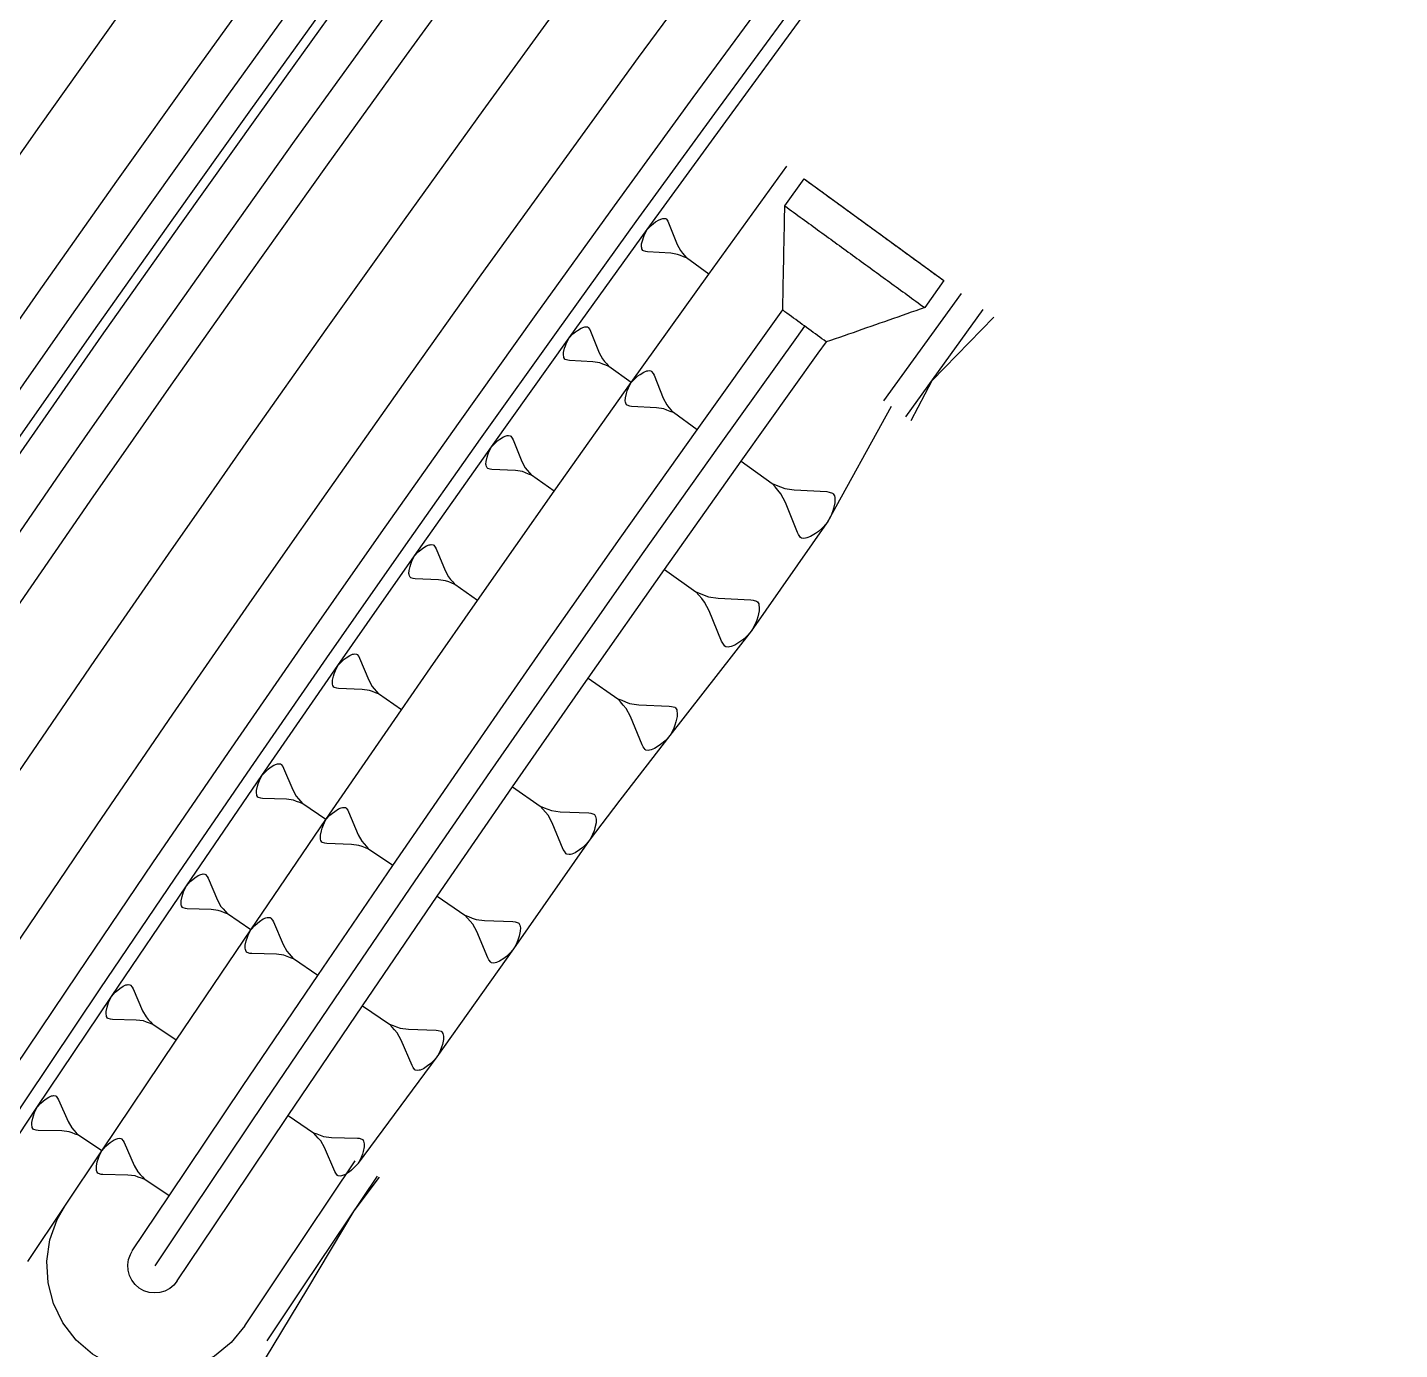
# Model space of a CAD drawing. Extents: x 386614 to 387594, y 803230 to 804419.
# Drawn here: x 387335.5 to 387386.3, y 804120 to 804169 of the extents above; entities that cross this region are included whole.
import ezdxf

# ---------------------------------------------------------------- set-up
doc = ezdxf.new("R2010")
doc.units = 0
doc.layers.get('0').update_dxf_attribs({"linetype": 'CONTINUOUS'})

msp = doc.modelspace()

# ---------------------------------------------------------------- linework, layer by layer
at = {"color": 7}
for p, q in [((387358.7271, 804161.7717), (387358.8593, 804161.8553)), ((387358.8593, 804161.8553), (387358.9575, 804161.8918)), ((387358.9575, 804161.8918), (387358.998, 804161.8983)), ((387358.998, 804161.8983), (387359.0386, 804161.9048)), ((387359.0386, 804161.9048), (387359.1026, 804161.8942)), ((387359.1026, 804161.8942), (387359.1262, 804161.8772)), ((387359.1262, 804161.8772), (387359.1797, 804161.8026)), ((387358.3225, 804161.3117), (387358.4182, 804161.4934)), ((387358.4182, 804161.4934), (387358.5609, 804161.6411)), ((387358.5609, 804161.6411), (387358.6525, 804161.7181)), ((387358.6525, 804161.7181), (387358.7271, 804161.7717)), ((387359.1797, 804161.8026), (387359.2097, 804161.745)), ((387359.2097, 804161.745), (387359.5254, 804160.9429)), ((387358.2082, 804160.8567), (387358.2123, 804160.9613)), ((387358.2147, 804160.8161), (387358.2082, 804160.8567)), ((387358.2123, 804160.9613), (387358.2504, 804161.113)), ((387358.2212, 804160.7756), (387358.2147, 804160.8161)), ((387358.2504, 804161.113), (387358.2779, 804161.2006)), ((387358.2779, 804161.2006), (387358.3225, 804161.3117)), ((387359.5254, 804160.9429), (387359.6455, 804160.7126)), ((387358.2513, 804160.718), (387358.2212, 804160.7756)), ((387358.2748, 804160.701), (387358.2513, 804160.718)), ((387358.3624, 804160.6734), (387358.2748, 804160.701)), ((387358.4265, 804160.6629), (387358.3624, 804160.6734)), ((387359.287, 804160.6136), (387358.4265, 804160.6629)), ((387359.5433, 804160.5715), (387359.287, 804160.6136)), ((387359.6544, 804160.5269), (387359.5433, 804160.5715)), ((387359.6455, 804160.7126), (387359.7226, 804160.621)), ((387359.7656, 804160.4823), (387359.6544, 804160.5269)), ((387359.7226, 804160.621), (387359.7996, 804160.5293)), ((387359.8767, 804160.4377), (387359.7656, 804160.4823)), ((387359.7996, 804160.5293), (387359.8767, 804160.4377)), ((387360.7, 804159.8417), (387359.8767, 804160.4377)), ((387367.9906, 804154.5646), (387370.8571, 804158.528)), ((387355.7611, 804157.7056), (387355.8358, 804157.7597)), ((387355.8358, 804157.7597), (387355.9682, 804157.8443)), ((387355.9682, 804157.8443), (387356.0667, 804157.8815)), ((387356.0667, 804157.8815), (387356.1074, 804157.8882)), ((387356.1074, 804157.8882), (387356.1481, 804157.895)), ((387356.1481, 804157.895), (387356.2125, 804157.8847)), ((387356.2125, 804157.8847), (387356.2363, 804157.8677)), ((387356.2363, 804157.8677), (387356.2904, 804157.793)), ((387356.2904, 804157.793), (387356.3209, 804157.7353)), ((387355.3872, 804157.1838), (387355.4315, 804157.2957)), ((387355.4315, 804157.2957), (387355.5267, 804157.4787)), ((387355.5267, 804157.4787), (387355.6694, 804157.6277)), ((387355.6694, 804157.6277), (387355.7611, 804157.7056)), ((387356.3209, 804157.7353), (387356.6419, 804156.9308)), ((387355.3188, 804156.8379), (387355.3224, 804156.943)), ((387355.3255, 804156.7972), (387355.3188, 804156.8379)), ((387355.3224, 804156.943), (387355.3599, 804157.0956)), ((387355.3323, 804156.7565), (387355.3255, 804156.7972)), ((387355.3627, 804156.6987), (387355.3323, 804156.7565)), ((387355.3599, 804157.0956), (387355.3872, 804157.1838)), ((387356.6419, 804156.9308), (387356.7636, 804156.7)), ((387355.3864, 804156.6818), (387355.3627, 804156.6987)), ((387355.4746, 804156.6545), (387355.3864, 804156.6818)), ((387355.539, 804156.6442), (387355.4746, 804156.6545)), ((387356.4039, 804156.5988), (387355.539, 804156.6442)), ((387356.6617, 804156.5577), (387356.4039, 804156.5988)), ((387356.7735, 804156.5134), (387356.6617, 804156.5577)), ((387356.7636, 804156.7), (387356.8415, 804156.6083)), ((387356.8854, 804156.4691), (387356.7735, 804156.5134)), ((387356.8415, 804156.6083), (387356.9194, 804156.5166)), ((387356.9973, 804156.4249), (387356.8854, 804156.4691)), ((387356.9194, 804156.5166), (387356.9973, 804156.4249)), ((387357.8274, 804155.83), (387356.9973, 804156.4249)), ((387358.2954, 804156.2176), (387358.3997, 804156.2569)), ((387358.3997, 804156.2569), (387358.4429, 804156.2641)), ((387358.4429, 804156.2641), (387358.486, 804156.2712)), ((387358.486, 804156.2712), (387358.5543, 804156.2603)), ((387358.5543, 804156.2603), (387358.5795, 804156.2423)), ((387358.5795, 804156.2423), (387358.6369, 804156.1631)), ((387357.7265, 804155.636), (387357.8274, 804155.83)), ((387357.8274, 804155.83), (387357.9787, 804155.9879)), ((387357.9787, 804155.9879), (387358.0759, 804156.0705)), ((387358.0759, 804156.0705), (387358.155, 804156.1279)), ((387358.155, 804156.1279), (387358.2954, 804156.2176)), ((387358.6369, 804156.1631), (387358.6691, 804156.1019)), ((387358.6691, 804156.1019), (387359.0094, 804155.2493)), ((387357.6071, 804155.1508), (387357.6108, 804155.2623)), ((387357.6108, 804155.2623), (387357.6506, 804155.424)), ((387357.6506, 804155.424), (387357.6795, 804155.5174)), ((387357.6795, 804155.5174), (387357.7265, 804155.636)), ((387359.0094, 804155.2493), (387359.1384, 804155.0047)), ((387357.6142, 804155.1077), (387357.6071, 804155.1508)), ((387357.6213, 804155.0645), (387357.6142, 804155.1077)), ((387357.6536, 804155.0033), (387357.6213, 804155.0645)), ((387357.6787, 804154.9853), (387357.6536, 804155.0033)), ((387357.7721, 804154.9564), (387357.6787, 804154.9853)), ((387357.8404, 804154.9455), (387357.7721, 804154.9564)), ((387358.7572, 804154.8974), (387357.8404, 804154.9455)), ((387359.0303, 804154.8538), (387358.7572, 804154.8974)), ((387359.1489, 804154.8069), (387359.0303, 804154.8538)), ((387359.1384, 804155.0047), (387359.221, 804154.9075)), ((387359.2675, 804154.76), (387359.1489, 804154.8069)), ((387359.221, 804154.9075), (387359.3035, 804154.8103)), ((387359.3861, 804154.7131), (387359.2675, 804154.76)), ((387359.3035, 804154.8103), (387359.3861, 804154.7131)), ((387360.2659, 804154.0825), (387359.3861, 804154.7131)), ((387352.8888, 804153.6793), (387352.9636, 804153.7341)), ((387352.9636, 804153.7341), (387353.0963, 804153.8197)), ((387353.0963, 804153.8197), (387353.195, 804153.8575)), ((387353.195, 804153.8575), (387353.2359, 804153.8645)), ((387353.2359, 804153.8645), (387353.2767, 804153.8714)), ((387353.2767, 804153.8714), (387353.3415, 804153.8614)), ((387353.3415, 804153.8614), (387353.3655, 804153.8445)), ((387353.3655, 804153.8445), (387353.4202, 804153.7696)), ((387353.4202, 804153.7696), (387353.4511, 804153.7118)), ((387353.4511, 804153.7118), (387353.7775, 804152.9051)), ((387352.5156, 804153.1532), (387352.5595, 804153.2658)), ((387352.5595, 804153.2658), (387352.6544, 804153.4502)), ((387352.6544, 804153.4502), (387352.797, 804153.6006)), ((387352.797, 804153.6006), (387352.8888, 804153.6793)), ((387352.4486, 804152.8054), (387352.4516, 804152.911)), ((387352.4555, 804152.7645), (387352.4486, 804152.8054)), ((387352.4516, 804152.911), (387352.4886, 804153.0645)), ((387352.4625, 804152.7236), (387352.4555, 804152.7645)), ((387352.4933, 804152.6658), (387352.4625, 804152.7236)), ((387352.4886, 804153.0645), (387352.5156, 804153.1532)), ((387353.7775, 804152.9051), (387353.9009, 804152.6737)), ((387361.8916, 804152.9176), (387363.0416, 804152.0935)), ((387352.5172, 804152.6488), (387352.4933, 804152.6658)), ((387352.6059, 804152.6218), (387352.5172, 804152.6488)), ((387352.6707, 804152.6118), (387352.6059, 804152.6218)), ((387353.54, 804152.5703), (387352.6707, 804152.6118)), ((387353.7991, 804152.5302), (387353.54, 804152.5703)), ((387353.9118, 804152.4863), (387353.7991, 804152.5302)), ((387353.9009, 804152.6737), (387353.9796, 804152.5819)), ((387354.0244, 804152.4423), (387353.9118, 804152.4863)), ((387353.9796, 804152.5819), (387354.0583, 804152.4902)), ((387354.137, 804152.3984), (387354.0244, 804152.4423)), ((387354.0583, 804152.4902), (387354.137, 804152.3984)), ((387354.974, 804151.8046), (387354.137, 804152.3984)), ((387363.0416, 804152.0935), (387363.1966, 804152.0322)), ((387363.1495, 804151.9664), (387363.0416, 804152.0935)), ((387363.2574, 804151.8394), (387363.1495, 804151.9664)), ((387363.1966, 804152.0322), (387363.3516, 804151.9708)), ((387363.3653, 804151.7124), (387363.2574, 804151.8394)), ((387363.3516, 804151.9708), (387363.5065, 804151.9095)), ((387363.5339, 804151.3926), (387363.3653, 804151.7124)), ((387363.5065, 804151.9095), (387363.8636, 804151.8526)), ((387363.8636, 804151.8526), (387365.0617, 804151.7896)), ((387365.0617, 804151.7896), (387365.151, 804151.7754)), ((387365.151, 804151.7754), (387365.2731, 804151.7376)), ((387365.2731, 804151.7376), (387365.3059, 804151.7141)), ((387365.3059, 804151.7141), (387365.3481, 804151.6341)), ((387363.9786, 804150.2782), (387363.5339, 804151.3926)), ((387365.3098, 804151.1643), (387365.272, 804151.0422)), ((387365.3618, 804151.3757), (387365.3098, 804151.1643)), ((387365.3481, 804151.6341), (387365.3574, 804151.5777)), ((387365.3574, 804151.5777), (387365.3667, 804151.5213)), ((387365.3667, 804151.5213), (387365.3618, 804151.3757)), ((387365.2107, 804150.8872), (387365.0787, 804150.6337)), ((387365.272, 804151.0422), (387365.2107, 804150.8872)), ((387364.0208, 804150.1983), (387363.9786, 804150.2782)), ((387364.0958, 804150.0948), (387364.0208, 804150.1983)), ((387364.6505, 804150.2443), (387364.4671, 804150.1271)), ((387364.754, 804150.3193), (387364.6505, 804150.2443)), ((387364.8811, 804150.4272), (387364.754, 804150.3193)), ((387365.0787, 804150.6337), (387364.8811, 804150.4272)), ((387349.9439, 804149.5599), (387350.0357, 804149.6394)), ((387350.0357, 804149.6394), (387350.1106, 804149.6948)), ((387350.1106, 804149.6948), (387350.2435, 804149.7815)), ((387350.2435, 804149.7815), (387350.3425, 804149.82)), ((387350.3425, 804149.82), (387350.3835, 804149.8271)), ((387350.3835, 804149.8271), (387350.4246, 804149.8343)), ((387350.4246, 804149.8343), (387350.4897, 804149.8246)), ((387350.4897, 804149.8246), (387350.5138, 804149.8076)), ((387350.5138, 804149.8076), (387350.5692, 804149.7327)), ((387350.5692, 804149.7327), (387350.6005, 804149.6748)), ((387350.6005, 804149.6748), (387350.9323, 804148.8658)), ((387364.1287, 804150.0713), (387364.0958, 804150.0948)), ((387364.2179, 804150.057), (387364.1287, 804150.0713)), ((387364.2743, 804150.0663), (387364.2179, 804150.057)), ((387364.3307, 804150.0756), (387364.2743, 804150.0663)), ((387364.4671, 804150.1271), (387364.3307, 804150.0756)), ((387349.6633, 804149.109), (387349.7069, 804149.2224)), ((387349.7069, 804149.2224), (387349.8013, 804149.4081)), ((387349.8013, 804149.4081), (387349.9439, 804149.5599)), ((387349.5976, 804148.7592), (387349.6001, 804148.8654)), ((387349.6047, 804148.7182), (387349.5976, 804148.7592)), ((387349.6001, 804148.8654), (387349.6366, 804149.0198)), ((387349.6119, 804148.6771), (387349.6047, 804148.7182)), ((387349.6432, 804148.6192), (387349.6119, 804148.6771)), ((387349.6366, 804149.0198), (387349.6633, 804149.109)), ((387349.6673, 804148.6022), (387349.6432, 804148.6192)), ((387350.9323, 804148.8658), (387351.0575, 804148.6339)), ((387351.0575, 804148.6339), (387351.137, 804148.5421)), ((387359.052, 804148.9116), (387360.2162, 804148.0857)), ((387349.7566, 804148.5755), (387349.6673, 804148.6022)), ((387349.8217, 804148.5658), (387349.7566, 804148.5755)), ((387350.6953, 804148.5282), (387349.8217, 804148.5658)), ((387350.9559, 804148.4892), (387350.6953, 804148.5282)), ((387351.0692, 804148.4456), (387350.9559, 804148.4892)), ((387351.1826, 804148.402), (387351.0692, 804148.4456)), ((387351.137, 804148.5421), (387351.2165, 804148.4502)), ((387351.296, 804148.3584), (387351.1826, 804148.402)), ((387351.2165, 804148.4502), (387351.296, 804148.3584)), ((387352.1397, 804147.7658), (387351.296, 804148.3584)), ((387360.2162, 804148.0857), (387360.3728, 804148.0246)), ((387360.3256, 804147.9581), (387360.2162, 804148.0857)), ((387360.4351, 804147.8304), (387360.3256, 804147.9581)), ((387360.3728, 804148.0246), (387360.5295, 804147.9634)), ((387360.5445, 804147.7027), (387360.4351, 804147.8304)), ((387360.5295, 804147.9634), (387360.6861, 804147.9023)), ((387360.7163, 804147.3809), (387360.5445, 804147.7027)), ((387360.6861, 804147.9023), (387361.0466, 804147.8466)), ((387361.0466, 804147.8466), (387362.2557, 804147.7889)), ((387362.2557, 804147.7889), (387362.3459, 804147.7749)), ((387362.3459, 804147.7749), (387362.4693, 804147.7374)), ((387362.4693, 804147.7374), (387362.5025, 804147.7138)), ((387362.5025, 804147.7138), (387362.5454, 804147.6334)), ((387362.5454, 804147.6334), (387362.5551, 804147.5765)), ((387361.1703, 804146.2588), (387360.7163, 804147.3809)), ((387362.5091, 804147.1591), (387362.4715, 804147.0358)), ((387362.5605, 804147.3726), (387362.5091, 804147.1591)), ((387362.5551, 804147.5765), (387362.5648, 804147.5196)), ((387362.5648, 804147.5196), (387362.5605, 804147.3726)), ((387362.2785, 804146.6227), (387362.08, 804146.4134)), ((387362.4104, 804146.8791), (387362.2785, 804146.6227)), ((387362.4715, 804147.0358), (387362.4104, 804146.8791)), ((387361.2132, 804146.1783), (387361.1703, 804146.2588)), ((387361.2894, 804146.0743), (387361.2132, 804146.1783)), ((387361.6638, 804146.1087), (387361.5265, 804146.0561)), ((387361.8483, 804146.2278), (387361.6638, 804146.1087)), ((387361.9524, 804146.304), (387361.8483, 804146.2278)), ((387362.08, 804146.4134), (387361.9524, 804146.304)), ((387347.11, 804145.5057), (387347.2019, 804145.586)), ((387347.2019, 804145.586), (387347.2768, 804145.642)), ((387347.2768, 804145.642), (387347.4099, 804145.7297)), ((387347.4099, 804145.7297), (387347.5092, 804145.7688)), ((387347.5092, 804145.7688), (387347.5504, 804145.7762)), ((387347.5504, 804145.7762), (387347.5916, 804145.7836)), ((387347.5916, 804145.7836), (387347.6571, 804145.7741)), ((387347.6571, 804145.7741), (387347.6814, 804145.7572)), ((387347.6814, 804145.7572), (387347.7374, 804145.6822)), ((387347.7374, 804145.6822), (387347.7691, 804145.6242)), ((387347.7691, 804145.6242), (387348.1063, 804144.813)), ((387361.3227, 804146.0507), (387361.2894, 804146.0743)), ((387361.4128, 804146.0367), (387361.3227, 804146.0507)), ((387361.4696, 804146.0464), (387361.4128, 804146.0367)), ((387361.5265, 804146.0561), (387361.4696, 804146.0464)), ((387346.8302, 804145.0514), (387346.8735, 804145.1654)), ((387346.8735, 804145.1654), (387346.9674, 804145.3524)), ((387346.9674, 804145.3524), (387347.11, 804145.5057)), ((387346.7659, 804144.6996), (387346.768, 804144.8063)), ((387346.7733, 804144.6584), (387346.7659, 804144.6996)), ((387346.768, 804144.8063), (387346.8038, 804144.9616)), ((387346.7807, 804144.6172), (387346.7733, 804144.6584)), ((387346.8124, 804144.5591), (387346.7807, 804144.6172)), ((387346.8038, 804144.9616), (387346.8302, 804145.0514)), ((387346.8367, 804144.5422), (387346.8124, 804144.5591)), ((387348.1063, 804144.813), (387348.2331, 804144.5807)), ((387348.2331, 804144.5807), (387348.3134, 804144.4888)), ((387356.2315, 804144.8922), (387357.3253, 804144.124)), ((387346.9265, 804144.5158), (387346.8367, 804144.5422)), ((387346.992, 804144.5064), (387346.9265, 804144.5158)), ((387347.8698, 804144.4728), (387346.992, 804144.5064)), ((387348.1318, 804144.4349), (387347.8698, 804144.4728)), ((387348.2459, 804144.3916), (387348.1318, 804144.4349)), ((387348.36, 804144.3483), (387348.2459, 804144.3916)), ((387348.3134, 804144.4888), (387348.3937, 804144.3969)), ((387348.4741, 804144.305), (387348.36, 804144.3483)), ((387348.3937, 804144.3969), (387348.4741, 804144.305)), ((387349.3246, 804143.7138), (387348.4741, 804144.305)), ((387357.3253, 804144.124), (387357.4723, 804144.0675)), ((387357.4284, 804144.005), (387357.3253, 804144.124)), ((387357.4723, 804144.0675), (387357.6193, 804144.011)), ((387357.5315, 804143.886), (387357.4284, 804144.005)), ((387357.6345, 804143.7669), (387357.5315, 804143.886)), ((387357.6193, 804144.011), (387357.7662, 804143.9544)), ((387357.7968, 804143.4663), (387357.6345, 804143.7669)), ((387357.7662, 804143.9544), (387358.104, 804143.9038)), ((387358.104, 804143.9038), (387359.2365, 804143.8552)), ((387359.2365, 804143.8552), (387359.321, 804143.8425)), ((387359.321, 804143.8425), (387359.4367, 804143.8079)), ((387359.4367, 804143.8079), (387359.4679, 804143.786)), ((387359.4679, 804143.786), (387359.5085, 804143.7108)), ((387359.5085, 804143.7108), (387359.5178, 804143.6576)), ((387359.5178, 804143.6576), (387359.5271, 804143.6044)), ((387359.5271, 804143.6044), (387359.5238, 804143.4668)), ((387358.2269, 804142.4176), (387357.7968, 804143.4663)), ((387359.4419, 804143.1509), (387359.3854, 804143.004)), ((387359.4765, 804143.2666), (387359.4419, 804143.1509)), ((387359.5238, 804143.4668), (387359.4765, 804143.2666)), ((387359.0781, 804142.5664), (387358.9591, 804142.4634)), ((387359.263, 804142.7632), (387359.0781, 804142.5664)), ((387359.3854, 804143.004), (387359.263, 804142.7632)), ((387358.2675, 804142.3424), (387358.2269, 804142.4176)), ((387358.3393, 804142.2453), (387358.2675, 804142.3424)), ((387358.3705, 804142.2234), (387358.3393, 804142.2453)), ((387358.455, 804142.2107), (387358.3705, 804142.2234)), ((387358.5082, 804142.22), (387358.455, 804142.2107)), ((387358.5614, 804142.2293), (387358.5082, 804142.22)), ((387358.6897, 804142.2792), (387358.5614, 804142.2293)), ((387358.862, 804142.3916), (387358.6897, 804142.2792)), ((387358.9591, 804142.4634), (387358.862, 804142.3916)), ((387344.2953, 804141.4377), (387344.3871, 804141.5188)), ((387344.3871, 804141.5188), (387344.462, 804141.5753)), ((387344.462, 804141.5753), (387344.5951, 804141.664)), ((387344.5951, 804141.664), (387344.6945, 804141.7037)), ((387344.6945, 804141.7037), (387344.7358, 804141.7113)), ((387344.7358, 804141.7113), (387344.7771, 804141.7189)), ((387344.7771, 804141.7189), (387344.8429, 804141.7097)), ((387344.8429, 804141.7097), (387344.8673, 804141.6929)), ((387344.8673, 804141.6929), (387344.9239, 804141.6179)), ((387344.9239, 804141.6179), (387344.956, 804141.5598)), ((387344.956, 804141.5598), (387345.2982, 804140.7476)), ((387344.0167, 804140.9806), (387344.0596, 804141.0953)), ((387344.0596, 804141.0953), (387344.153, 804141.2833)), ((387344.153, 804141.2833), (387344.2953, 804141.4377)), ((387343.9538, 804140.6273), (387343.9554, 804140.7344)), ((387343.9615, 804140.586), (387343.9538, 804140.6273)), ((387343.9554, 804140.7344), (387343.9907, 804140.8904)), ((387343.9691, 804140.5447), (387343.9615, 804140.586)), ((387344.0012, 804140.4866), (387343.9691, 804140.5447)), ((387343.9907, 804140.8904), (387344.0167, 804140.9806)), ((387345.2982, 804140.7476), (387345.4266, 804140.515)), ((387345.4266, 804140.515), (387345.5076, 804140.4232)), ((387353.43, 804140.8597), (387354.459, 804140.1443)), ((387344.0257, 804140.4698), (387344.0012, 804140.4866)), ((387344.1159, 804140.4437), (387344.0257, 804140.4698)), ((387344.1816, 804140.4345), (387344.1159, 804140.4437)), ((387345.0625, 804140.4051), (387344.1816, 804140.4345)), ((387345.3256, 804140.3683), (387345.0625, 804140.4051)), ((387345.4402, 804140.3254), (387345.3256, 804140.3683)), ((387345.5549, 804140.2825), (387345.4402, 804140.3254)), ((387345.5076, 804140.4232), (387345.5886, 804140.3314)), ((387345.6696, 804140.2396), (387345.5549, 804140.2825)), ((387345.5886, 804140.3314), (387345.6696, 804140.2396)), ((387346.5258, 804139.6505), (387345.6696, 804140.2396)), ((387346.8477, 804139.9545), (387346.9863, 804140.0469)), ((387346.9863, 804140.0469), (387347.0899, 804140.0882)), ((387347.0899, 804140.0882), (387347.1329, 804140.0962)), ((387347.1329, 804140.0962), (387347.1759, 804140.1041)), ((387347.1759, 804140.1041), (387347.2444, 804140.0945)), ((387347.2444, 804140.0945), (387347.2699, 804140.077)), ((387347.2699, 804140.077), (387347.3288, 804139.9989)), ((387347.3288, 804139.9989), (387347.3622, 804139.9384)), ((387354.459, 804140.1443), (387354.597, 804140.092)), ((387354.5561, 804140.0332), (387354.459, 804140.1443)), ((387354.6533, 804139.922), (387354.5561, 804140.0332)), ((387354.597, 804140.092), (387354.735, 804140.0396)), ((387354.735, 804140.0396), (387354.8731, 804139.9873)), ((387354.8731, 804139.9873), (387355.1901, 804139.9414)), ((387346.4285, 804139.4546), (387346.5258, 804139.6505)), ((387346.5258, 804139.6505), (387346.674, 804139.8113)), ((387346.674, 804139.8113), (387346.7696, 804139.8956)), ((387346.7696, 804139.8956), (387346.8477, 804139.9545)), ((387347.3622, 804139.9384), (387347.7186, 804139.0924)), ((387354.7505, 804139.8109), (387354.6533, 804139.922)), ((387354.9039, 804139.5298), (387354.7505, 804139.8109)), ((387355.3119, 804138.5484), (387354.9039, 804139.5298)), ((387355.1901, 804139.9414), (387356.2521, 804139.9008)), ((387356.2521, 804139.9008), (387356.3313, 804139.8893)), ((387356.3313, 804139.8893), (387356.44, 804139.8574)), ((387356.44, 804139.8574), (387356.4694, 804139.837)), ((387356.4694, 804139.837), (387356.5077, 804139.7667)), ((387356.5231, 804139.5379), (387356.4797, 804139.35)), ((387356.5077, 804139.7667), (387356.5167, 804139.7168)), ((387356.5167, 804139.7168), (387356.5257, 804139.667)), ((387356.5257, 804139.667), (387356.5231, 804139.5379)), ((387346.3184, 804138.9672), (387346.3201, 804139.0787)), ((387346.3264, 804138.9242), (387346.3184, 804138.9672)), ((387346.3201, 804139.0787), (387346.3568, 804139.2412)), ((387346.3568, 804139.2412), (387346.3839, 804139.3351)), ((387346.3839, 804139.3351), (387346.4285, 804139.4546)), ((387347.7186, 804139.0924), (387347.8523, 804138.8502)), ((387356.3955, 804139.1034), (387356.2818, 804138.8771)), ((387356.4478, 804139.2414), (387356.3955, 804139.1034)), ((387356.4797, 804139.35), (387356.4478, 804139.2414)), ((387346.3343, 804138.8812), (387346.3264, 804138.9242)), ((387346.3677, 804138.8206), (387346.3343, 804138.8812)), ((387346.3932, 804138.8031), (387346.3677, 804138.8206)), ((387346.4872, 804138.776), (387346.3932, 804138.8031)), ((387346.5557, 804138.7664), (387346.4872, 804138.776)), ((387347.4731, 804138.7357), (387346.5557, 804138.7664)), ((387347.7471, 804138.6974), (387347.4731, 804138.7357)), ((387347.8665, 804138.6527), (387347.7471, 804138.6974)), ((387347.8523, 804138.8502), (387347.9367, 804138.7546)), ((387347.986, 804138.6081), (387347.8665, 804138.6527)), ((387347.9367, 804138.7546), (387348.021, 804138.659)), ((387348.1054, 804138.5634), (387347.986, 804138.6081)), ((387348.021, 804138.659), (387348.1054, 804138.5634)), ((387348.9972, 804137.9498), (387348.1054, 804138.5634)), ((387355.3502, 804138.4781), (387355.3119, 804138.5484)), ((387355.418, 804138.3874), (387355.3502, 804138.4781)), ((387355.9074, 804138.5268), (387355.7464, 804138.4207)), ((387355.9982, 804138.5946), (387355.9074, 804138.5268)), ((387356.1093, 804138.6917), (387355.9982, 804138.5946)), ((387356.2818, 804138.8771), (387356.1093, 804138.6917)), ((387355.4474, 804138.3669), (387355.418, 804138.3874)), ((387355.5267, 804138.3555), (387355.4474, 804138.3669)), ((387355.5765, 804138.3644), (387355.5267, 804138.3555)), ((387355.6263, 804138.3734), (387355.5765, 804138.3644)), ((387355.7464, 804138.4207), (387355.6263, 804138.3734)), ((387341.5913, 804137.4379), (387341.6661, 804137.4949)), ((387341.6661, 804137.4949), (387341.799, 804137.5843)), ((387341.799, 804137.5843), (387341.8984, 804137.6246)), ((387341.8984, 804137.6246), (387341.9398, 804137.6324)), ((387341.9398, 804137.6324), (387341.9811, 804137.6402)), ((387341.9811, 804137.6402), (387342.047, 804137.6313)), ((387342.047, 804137.6313), (387342.0716, 804137.6146)), ((387342.0716, 804137.6146), (387342.1286, 804137.5398)), ((387342.1286, 804137.5398), (387342.161, 804137.4817)), ((387342.161, 804137.4817), (387342.5078, 804136.6696)), ((387341.2228, 804136.8969), (387341.2652, 804137.012)), ((387341.2652, 804137.012), (387341.3579, 804137.2009)), ((387341.3579, 804137.2009), (387341.4997, 804137.3563)), ((387341.4997, 804137.3563), (387341.5913, 804137.4379)), ((387341.1615, 804136.5428), (387341.1626, 804136.65)), ((387341.1694, 804136.5014), (387341.1615, 804136.5428)), ((387341.1626, 804136.65), (387341.1972, 804136.8064)), ((387341.1772, 804136.4601), (387341.1694, 804136.5014)), ((387341.2096, 804136.402), (387341.1772, 804136.4601)), ((387341.1972, 804136.8064), (387341.2228, 804136.8969)), ((387342.5078, 804136.6696), (387342.6375, 804136.4373)), ((387342.6375, 804136.4373), (387342.7191, 804136.3457)), ((387350.6447, 804136.816), (387351.6688, 804136.1113)), ((387341.2342, 804136.3853), (387341.2096, 804136.402)), ((387341.3247, 804136.3596), (387341.2342, 804136.3853)), ((387341.3907, 804136.3507), (387341.3247, 804136.3596)), ((387342.2733, 804136.3254), (387341.3907, 804136.3507)), ((387342.537, 804136.2898), (387342.2733, 804136.3254)), ((387342.6521, 804136.2473), (387342.537, 804136.2898)), ((387342.7672, 804136.2049), (387342.6521, 804136.2473)), ((387342.7191, 804136.3457), (387342.8007, 804136.2541)), ((387342.8823, 804136.1625), (387342.7672, 804136.2049)), ((387342.8007, 804136.2541), (387342.8823, 804136.1625)), ((387343.7428, 804135.5764), (387342.8823, 804136.1625)), ((387344.0632, 804135.882), (387344.2014, 804135.975)), ((387344.2014, 804135.975), (387344.3048, 804136.0168)), ((387344.3048, 804136.0168), (387344.3477, 804136.025)), ((387344.3477, 804136.025), (387344.3907, 804136.0331)), ((387344.3907, 804136.0331), (387344.4592, 804136.0239)), ((387344.4592, 804136.0239), (387344.4848, 804136.0065)), ((387344.4848, 804136.0065), (387344.5441, 804135.9287)), ((387344.5441, 804135.9287), (387344.5778, 804135.8683)), ((387351.6688, 804136.1113), (387351.8059, 804136.06)), ((387351.7657, 804136.0015), (387351.6688, 804136.1113)), ((387351.8626, 804135.8917), (387351.7657, 804136.0015)), ((387351.8059, 804136.06), (387351.9431, 804136.0087)), ((387351.9431, 804136.0087), (387352.0803, 804135.9574)), ((387352.0803, 804135.9574), (387352.3949, 804135.9134)), ((387343.6465, 804135.38), (387343.7428, 804135.5764)), ((387343.7428, 804135.5764), (387343.8902, 804135.7379)), ((387343.8902, 804135.7379), (387343.9854, 804135.8227)), ((387343.9854, 804135.8227), (387344.0632, 804135.882)), ((387344.5778, 804135.8683), (387344.9382, 804135.024)), ((387351.9595, 804135.7819), (387351.8626, 804135.8917)), ((387352.113, 804135.5038), (387351.9595, 804135.7819)), ((387352.5223, 804134.5323), (387352.113, 804135.5038)), ((387352.3949, 804135.9134), (387353.4485, 804135.8782)), ((387353.4485, 804135.8782), (387353.5271, 804135.8672)), ((387353.5271, 804135.8672), (387353.635, 804135.836)), ((387353.635, 804135.836), (387353.6643, 804135.8159)), ((387353.6643, 804135.8159), (387353.7026, 804135.7464)), ((387353.719, 804135.5195), (387353.6769, 804135.333)), ((387353.7026, 804135.7464), (387353.7118, 804135.697)), ((387353.7118, 804135.697), (387353.7209, 804135.6476)), ((387353.7209, 804135.6476), (387353.719, 804135.5195)), ((387343.5387, 804134.8921), (387343.5398, 804135.0037)), ((387343.5398, 804135.0037), (387343.5757, 804135.1663)), ((387343.5757, 804135.1663), (387343.6024, 804135.2604)), ((387343.6024, 804135.2604), (387343.6465, 804135.38)), ((387344.9382, 804135.024), (387345.0731, 804134.7825)), ((387353.5944, 804135.0879), (387353.4828, 804134.863)), ((387353.6457, 804135.2251), (387353.5944, 804135.0879)), ((387353.6769, 804135.333), (387353.6457, 804135.2251)), ((387343.5468, 804134.8492), (387343.5387, 804134.8921)), ((387343.555, 804134.8062), (387343.5468, 804134.8492)), ((387343.5887, 804134.7458), (387343.555, 804134.8062)), ((387343.6142, 804134.7284), (387343.5887, 804134.7458)), ((387343.7083, 804134.7017), (387343.6142, 804134.7284)), ((387343.7769, 804134.6925), (387343.7083, 804134.7017)), ((387344.6945, 804134.6662), (387343.7769, 804134.6925)), ((387344.9686, 804134.6291), (387344.6945, 804134.6662)), ((387345.0883, 804134.585), (387344.9686, 804134.6291)), ((387345.0731, 804134.7825), (387345.1579, 804134.6873)), ((387345.2079, 804134.5409), (387345.0883, 804134.585)), ((387345.1579, 804134.6873), (387345.2428, 804134.5921)), ((387345.3276, 804134.4969), (387345.2079, 804134.5409)), ((387345.2428, 804134.5921), (387345.3276, 804134.4969)), ((387346.2222, 804133.8875), (387345.3276, 804134.4969)), ((387352.5607, 804134.4628), (387352.5223, 804134.5323)), ((387352.6283, 804134.3731), (387352.5607, 804134.4628)), ((387352.9539, 804134.4077), (387352.835, 804134.3602)), ((387353.1131, 804134.5138), (387352.9539, 804134.4077)), ((387353.2028, 804134.5814), (387353.1131, 804134.5138)), ((387353.3126, 804134.6783), (387353.2028, 804134.5814)), ((387353.4828, 804134.863), (387353.3126, 804134.6783)), ((387352.6576, 804134.353), (387352.6283, 804134.3731)), ((387352.7362, 804134.342), (387352.6576, 804134.353)), ((387352.7856, 804134.3511), (387352.7362, 804134.342)), ((387352.835, 804134.3602), (387352.7856, 804134.3511)), ((387338.8146, 804133.3433), (387338.8892, 804133.4007)), ((387338.8892, 804133.4007), (387339.0217, 804133.4908)), ((387339.0217, 804133.4908), (387339.121, 804133.5315)), ((387339.121, 804133.5315), (387339.1623, 804133.5396)), ((387339.1623, 804133.5396), (387339.2036, 804133.5476)), ((387339.2036, 804133.5476), (387339.2696, 804133.539)), ((387339.2696, 804133.539), (387339.2942, 804133.5224)), ((387339.2942, 804133.5224), (387339.3516, 804133.4478)), ((387339.3516, 804133.4478), (387339.3843, 804133.3899)), ((387339.3843, 804133.3899), (387339.735, 804132.5792)), ((387338.4486, 804132.8005), (387338.4905, 804132.9158)), ((387338.4905, 804132.9158), (387338.5823, 804133.1052)), ((387338.5823, 804133.1052), (387338.7234, 804133.2613)), ((387338.7234, 804133.2613), (387338.8146, 804133.3433)), ((387338.389, 804132.4459), (387338.3896, 804132.5532)), ((387338.397, 804132.4046), (387338.389, 804132.4459)), ((387338.3896, 804132.5532), (387338.4234, 804132.7098)), ((387338.4051, 804132.3633), (387338.397, 804132.4046)), ((387338.4378, 804132.3054), (387338.4051, 804132.3633)), ((387338.4234, 804132.7098), (387338.4486, 804132.8005)), ((387339.735, 804132.5792), (387339.8658, 804132.3474)), ((387347.8752, 804132.7615), (387348.8751, 804132.0804)), ((387338.4625, 804132.2887), (387338.4378, 804132.3054)), ((387338.5531, 804132.2635), (387338.4625, 804132.2887)), ((387338.6191, 804132.2549), (387338.5531, 804132.2635)), ((387339.5021, 804132.2338), (387338.6191, 804132.2549)), ((387339.766, 804132.1994), (387339.5021, 804132.2338)), ((387339.8814, 804132.1575), (387339.766, 804132.1994)), ((387339.8658, 804132.3474), (387339.9479, 804132.2562)), ((387339.9967, 804132.1157), (387339.8814, 804132.1575)), ((387339.9479, 804132.2562), (387340.03, 804132.165)), ((387340.112, 804132.0738), (387339.9967, 804132.1157)), ((387340.03, 804132.165), (387340.112, 804132.0738)), ((387340.9756, 804131.4916), (387340.112, 804132.0738)), ((387348.8751, 804132.0804), (387349.0089, 804132.0311)), ((387348.9699, 804131.974), (387348.8751, 804132.0804)), ((387349.0648, 804131.8676), (387348.9699, 804131.974)), ((387349.0089, 804132.0311), (387349.1426, 804131.9819)), ((387349.1596, 804131.7612), (387349.0648, 804131.8676)), ((387349.1426, 804131.9819), (387349.2763, 804131.9326)), ((387349.2763, 804131.9326), (387349.5827, 804131.8912)), ((387349.5827, 804131.8912), (387350.6084, 804131.8618)), ((387350.6084, 804131.8618), (387350.685, 804131.8514)), ((387349.3103, 804131.4912), (387349.1596, 804131.7612)), ((387349.7132, 804130.5476), (387349.3103, 804131.4912)), ((387350.685, 804131.8514), (387350.7901, 804131.8216)), ((387350.7901, 804131.8216), (387350.8187, 804131.8022)), ((387350.8187, 804131.8022), (387350.8564, 804131.7347)), ((387350.8734, 804131.514), (387350.8332, 804131.3322)), ((387350.8564, 804131.7347), (387350.8655, 804131.6866)), ((387350.8655, 804131.6866), (387350.8746, 804131.6386)), ((387350.8746, 804131.6386), (387350.8734, 804131.514)), ((387350.6464, 804130.8738), (387350.4817, 804130.6933)), ((387350.7541, 804131.0933), (387350.6464, 804130.8738)), ((387350.8034, 804131.227), (387350.7541, 804131.0933)), ((387350.8332, 804131.3322), (387350.8034, 804131.227)), ((387349.7508, 804130.4801), (387349.7132, 804130.5476)), ((387349.8171, 804130.3931), (387349.7508, 804130.4801)), ((387349.8457, 804130.3737), (387349.8171, 804130.3931)), ((387349.9223, 804130.3633), (387349.8457, 804130.3737)), ((387349.9703, 804130.3724), (387349.9223, 804130.3633)), ((387350.0183, 804130.3815), (387349.9703, 804130.3724)), ((387350.1338, 804130.4283), (387350.0183, 804130.3815)), ((387350.2883, 804130.5322), (387350.1338, 804130.4283)), ((387350.3752, 804130.5985), (387350.2883, 804130.5322)), ((387350.4817, 804130.6933), (387350.3752, 804130.5985)), ((387336.1313, 804129.2929), (387336.2632, 804129.3835)), ((387336.2632, 804129.3835), (387336.3622, 804129.4247)), ((387336.3622, 804129.4247), (387336.4034, 804129.4329)), ((387336.4034, 804129.4329), (387336.4446, 804129.4411)), ((387336.4446, 804129.4411), (387336.5106, 804129.4329)), ((387336.5106, 804129.4329), (387336.5353, 804129.4164)), ((387336.5353, 804129.4164), (387336.5929, 804129.3421)), ((387336.5929, 804129.3421), (387336.6259, 804129.2844)), ((387335.6942, 804128.6914), (387335.7354, 804128.8067)), ((387335.7354, 804128.8067), (387335.8262, 804128.9963)), ((387335.8262, 804128.9963), (387335.9664, 804129.1528)), ((387335.9664, 804129.1528), (387336.0571, 804129.2352)), ((387336.0571, 804129.2352), (387336.1313, 804129.2929)), ((387336.6259, 804129.2844), (387336.98, 804128.4765)), ((387335.6363, 804128.3369), (387335.6364, 804128.4441)), ((387335.6445, 804128.2957), (387335.6363, 804128.3369)), ((387335.6364, 804128.4441), (387335.6694, 804128.6007)), ((387335.6694, 804128.6007), (387335.6942, 804128.6914)), ((387336.98, 804128.4765), (387337.1118, 804128.2456)), ((387345.1213, 804128.6964), (387346.0618, 804128.0624)), ((387335.6528, 804128.2545), (387335.6445, 804128.2957)), ((387335.6857, 804128.1968), (387335.6528, 804128.2545)), ((387335.7104, 804128.1803), (387335.6857, 804128.1968)), ((387335.8011, 804128.1555), (387335.7104, 804128.1803)), ((387335.867, 804128.1472), (387335.8011, 804128.1555)), ((387336.749, 804128.1304), (387335.867, 804128.1472)), ((387337.0128, 804128.0973), (387336.749, 804128.1304)), ((387337.1282, 804128.056), (387337.0128, 804128.0973)), ((387337.1118, 804128.2456), (387337.1942, 804128.1549)), ((387337.2435, 804128.0147), (387337.1282, 804128.056)), ((387337.1942, 804128.1549), (387337.2765, 804128.0642)), ((387337.3589, 804127.9735), (387337.2435, 804128.0147)), ((387337.2765, 804128.0642), (387337.3589, 804127.9735)), ((387338.2242, 804127.3961), (387337.3589, 804127.9735)), ((387338.5417, 804127.7047), (387338.679, 804127.799)), ((387338.679, 804127.799), (387338.7819, 804127.8419)), ((387338.7819, 804127.8419), (387338.8248, 804127.8504)), ((387338.8248, 804127.8504), (387338.8677, 804127.859)), ((387338.8677, 804127.859), (387338.9363, 804127.8504)), ((387338.9363, 804127.8504), (387338.9621, 804127.8332)), ((387338.9621, 804127.8332), (387339.0221, 804127.756)), ((387346.0618, 804128.0624), (387346.1874, 804128.0168)), ((387346.1512, 804127.963), (387346.0618, 804128.0624)), ((387346.2405, 804127.8637), (387346.1512, 804127.963)), ((387346.1874, 804128.0168), (387346.313, 804127.9712)), ((387346.3299, 804127.7643), (387346.2405, 804127.8637)), ((387346.313, 804127.9712), (387346.4386, 804127.9256)), ((387346.4386, 804127.9256), (387346.726, 804127.8881)), ((387346.726, 804127.8881), (387347.6877, 804127.8651)), ((387347.6877, 804127.8651), (387347.7595, 804127.8558)), ((387347.7595, 804127.8558), (387347.8582, 804127.8283)), ((387347.8582, 804127.8283), (387347.8851, 804127.8102)), ((387347.8851, 804127.8102), (387347.9207, 804127.7471)), ((387338.1297, 804127.1988), (387338.2242, 804127.3961)), ((387338.2242, 804127.3961), (387338.3701, 804127.559)), ((387338.3701, 804127.559), (387338.4645, 804127.6447)), ((387338.4645, 804127.6447), (387338.5417, 804127.7047)), ((387339.0221, 804127.756), (387339.0564, 804127.6959)), ((387339.0564, 804127.6959), (387339.4248, 804126.8551)), ((387346.4724, 804127.5119), (387346.3299, 804127.7643)), ((387346.8543, 804126.6291), (387346.4724, 804127.5119)), ((387347.9008, 804127.3697), (387347.8733, 804127.2709)), ((387347.9376, 804127.5403), (387347.9008, 804127.3697)), ((387347.9207, 804127.7471), (387347.9295, 804127.7021)), ((387347.9295, 804127.7021), (387347.9382, 804127.6571)), ((387347.9382, 804127.6571), (387347.9376, 804127.5403)), ((387338.0266, 804126.8215), (387338.061, 804126.9844)), ((387338.0266, 804126.7099), (387338.0266, 804126.8215)), ((387338.061, 804126.9844), (387338.0868, 804127.0788)), ((387338.0868, 804127.0788), (387338.1297, 804127.1988)), ((387339.4248, 804126.8551), (387339.562, 804126.6149)), ((387347.7278, 804126.9391), (387347.5741, 804126.7692)), ((387347.8277, 804127.1453), (387347.7278, 804126.9391)), ((387347.8733, 804127.2709), (387347.8277, 804127.1453)), ((387338.0351, 804126.6671), (387338.0266, 804126.7099)), ((387338.0437, 804126.6242), (387338.0351, 804126.6671)), ((387338.078, 804126.5641), (387338.0437, 804126.6242)), ((387338.1037, 804126.5469), (387338.078, 804126.5641)), ((387338.1981, 804126.5212), (387338.1037, 804126.5469)), ((387338.2667, 804126.5126), (387338.1981, 804126.5212)), ((387339.1845, 804126.495), (387338.2667, 804126.5126)), ((387339.459, 804126.4606), (387339.1845, 804126.495)), ((387339.579, 804126.4176), (387339.459, 804126.4606)), ((387339.562, 804126.6149), (387339.6477, 804126.5205)), ((387339.6991, 804126.3747), (387339.579, 804126.4176)), ((387339.6477, 804126.5205), (387339.7334, 804126.4261)), ((387339.8192, 804126.3317), (387339.6991, 804126.3747)), ((387339.7334, 804126.4261), (387339.8192, 804126.3317)), ((387340.7196, 804125.7309), (387339.8192, 804126.3317)), ((387346.8899, 804126.566), (387346.8543, 804126.6291)), ((387346.9524, 804126.4848), (387346.8899, 804126.566)), ((387346.9793, 804126.4666), (387346.9524, 804126.4848)), ((387347.0511, 804126.4573), (387346.9793, 804126.4666)), ((387347.0961, 804126.466), (387347.0511, 804126.4573)), ((387347.1411, 804126.4748), (387347.0961, 804126.466)), ((387347.2492, 804126.5192), (387347.1411, 804126.4748)), ((387347.3935, 804126.6173), (387347.2492, 804126.5192)), ((387347.4748, 804126.6798), (387347.3935, 804126.6173)), ((387347.5741, 804126.7692), (387347.4748, 804126.6798))]:
    msp.add_line(p, q, dxfattribs=at)
at = {"color": 1}
msp.add_line((387367.1805, 804155.1509), (387370.0498, 804159.1182), dxfattribs=at)
at = {"color": 7, "linetype": 'CONTINUOUS'}
for points in [[(387300, 804111.2162), (387302.3334, 804114.9588), (387305.023, 804119.2273), (387307.7329, 804123.483), (387310.4631, 804127.7257), (387313.2134, 804131.9554), (387315.9838, 804136.172), (387318.7742, 804140.3753), (387321.5847, 804144.5652), (387324.4151, 804148.7417), (387327.2653, 804152.9047), (387330.1353, 804157.0541), (387331.2394, 804158.6392), (387333.0251, 804161.1898), (387335.9345, 804165.3117), (387338.8635, 804169.4196), (387341.812, 804173.5136), (387344.78, 804177.5935), (387347.7674, 804181.6592), (387350.7741, 804185.7106), (387353.8, 804189.7477), (387356.8452, 804193.7703), (387359.9095, 804197.7783), (387361.6248, 804200)], [(387307.9798, 804117.3545), (387310.6807, 804121.5961), (387313.4018, 804125.8248), (387316.143, 804130.0405), (387318.9043, 804134.2431), (387321.6856, 804138.4325), (387324.4867, 804142.6086), (387327.3077, 804146.7714), (387330.1486, 804150.9206), (387333.0091, 804155.0563), (387334.1095, 804156.6361), (387335.8893, 804159.1783), (387338.7891, 804163.2865), (387341.7084, 804167.3809), (387344.6472, 804171.4614), (387347.6054, 804175.5278), (387350.5829, 804179.58), (387353.5797, 804183.6181), (387356.5956, 804187.6418), (387359.6307, 804191.6511), (387362.6849, 804195.646), (387365.758, 804199.6262), (387366.0495, 804200)], [(387315.734, 804118.3613), (387318.4397, 804122.566), (387321.1653, 804126.7577), (387323.9109, 804130.9365), (387326.6764, 804135.1021), (387329.4616, 804139.2545), (387332.2666, 804143.3935), (387335.0913, 804147.5192), (387337.9356, 804151.6314), (387339.0298, 804153.2023), (387340.7994, 804155.73), (387343.6827, 804159.8149), (387346.5855, 804163.886), (387349.5075, 804167.9433), (387352.4489, 804171.9866), (387355.4095, 804176.0158), (387358.3893, 804180.0309), (387361.3881, 804184.0318), (387364.406, 804188.0183), (387367.4428, 804191.9904), (387370.4984, 804195.9481), (387373.5729, 804199.8911), (387373.6587, 804200)], [(387318.6818, 804116.4744), (387321.3785, 804120.665), (387324.095, 804124.8428), (387326.8315, 804129.0076), (387329.5877, 804133.1593), (387332.3636, 804137.2979), (387335.1593, 804141.4232), (387337.9745, 804145.5351), (387340.8093, 804149.6335), (387341.8999, 804151.1992), (387343.6636, 804153.7185), (387346.5373, 804157.7898), (387349.4304, 804161.8473), (387352.3427, 804165.891), (387355.2743, 804169.9209), (387358.2251, 804173.9367), (387361.1949, 804177.9384), (387364.1837, 804181.9259), (387367.1915, 804185.8992), (387370.2182, 804189.8581), (387373.2637, 804193.8025), (387376.3279, 804197.7324), (387378.1135, 804200)], [(387324.3172, 804118.7641), (387327.0247, 804122.9279), (387329.752, 804127.0787), (387332.499, 804131.2166), (387335.2657, 804135.3413), (387338.052, 804139.4528), (387340.8578, 804143.5509), (387343.6831, 804147.6357), (387344.77, 804149.1961), (387346.5279, 804151.707), (387349.392, 804155.7646), (387352.2753, 804159.8086), (387355.178, 804163.8388), (387358.0997, 804167.8552), (387361.0406, 804171.8576), (387364.0005, 804175.8459), (387366.9793, 804179.8201), (387369.977, 804183.78), (387372.9936, 804187.7257), (387376.0289, 804191.6569), (387379.0829, 804195.5737), (387382.1555, 804199.4758), (387382.5723, 804200)], [(387335.4886, 804123.29), (387338.2242, 804127.3961), (387340.9756, 804131.4916), (387343.7428, 804135.5764), (387346.5258, 804139.6505), (387349.3246, 804143.7138), (387350.4003, 804145.2667), (387352.1397, 804147.7658), (387354.974, 804151.8046), (387357.8274, 804155.83), (387360.7, 804159.8417), (387363.5918, 804163.8398)], [(387339.3538, 804123.6851), (387340.7196, 804125.7309), (387343.463, 804129.8145), (387346.2222, 804133.8875), (387348.9972, 804137.9498), (387351.7878, 804142.0013), (387352.8604, 804143.5498), (387354.5948, 804146.0417), (387357.4208, 804150.0688), (387360.2659, 804154.0825), (387363.1302, 804158.0827), (387363.4403, 804158.5133)], [(387364.2435, 804157.9174), (387363.9403, 804157.4963), (387361.0788, 804153.5), (387358.2364, 804149.4902), (387355.4131, 804145.467), (387353.6805, 804142.9775), (387352.6089, 804141.4305), (387349.8209, 804137.3829), (387347.0487, 804133.3245), (387344.2922, 804129.2555), (387341.5514, 804125.1758), (387340.186, 804123.1307)], [(387368.191, 804154.4195), (387368.9614, 804155.9069), (387371.2471, 804158.2429)], [(387347.7278, 804126.9391), (387350.6464, 804130.8738), (387353.4828, 804134.863), (387356.2818, 804138.8771), (387357.4111, 804140.3738), (387359.263, 804142.7632), (387362.2785, 804146.6227), (387365.0787, 804150.6337), (387367.4571, 804154.9508)], [(387343.3198, 804118.1179), (387345.8588, 804122.3014), (387347.5737, 804125.174), (387348.5065, 804126.4141)], [(387344.3516, 804120.3652), (387345.7104, 804122.4004), (387348.4379, 804126.4603)]]:
    msp.add_lwpolyline(points, dxfattribs=at)
at = {"color": 2, "linetype": 'CONTINUOUS'}
for points in [[(387309.2469, 804116.5518), (387311.944, 804120.7874), (387314.6613, 804125.0101), (387317.3986, 804129.2198), (387320.156, 804133.4164), (387322.9333, 804137.5999), (387325.7304, 804141.7701), (387328.5475, 804145.9269), (387331.3842, 804150.0703), (387334.2407, 804154.2001), (387335.3396, 804155.7777), (387337.1168, 804158.3162), (387340.0125, 804162.4186), (387342.9277, 804166.5072), (387345.8623, 804170.5818), (387348.8163, 804174.6425), (387351.7896, 804178.689), (387354.7821, 804182.7213), (387357.7938, 804186.7393), (387360.8245, 804190.7429), (387363.8744, 804194.7321), (387366.9431, 804198.7067), (387367.9516, 804200)], [(387314.4707, 804119.17), (387317.1802, 804123.3807), (387319.9098, 804127.5784), (387322.6593, 804131.7631), (387325.4287, 804135.9347), (387328.2179, 804140.093), (387331.0269, 804144.238), (387333.8556, 804148.3696), (387336.7039, 804152.4876), (387337.7997, 804154.0607), (387339.5719, 804156.5921), (387342.4593, 804160.6828), (387345.3662, 804164.7597), (387348.2925, 804168.8228), (387351.238, 804172.8719), (387354.2029, 804176.9069), (387357.1869, 804180.9277), (387360.19, 804184.9343), (387363.2122, 804188.9265), (387366.2533, 804192.9043), (387369.3133, 804196.8676), (387371.7558, 804200)], [(387326.4163, 804117.4062), (387329.1173, 804121.5601), (387331.8381, 804125.701), (387334.5785, 804129.8289), (387337.3385, 804133.9437), (387340.1182, 804138.0453), (387342.9173, 804142.1337), (387345.7358, 804146.2087), (387346.8201, 804147.7653), (387348.5737, 804150.2702), (387351.431, 804154.3181), (387354.3074, 804158.3524), (387357.2031, 804162.373), (387360.1179, 804166.3797), (387363.0517, 804170.3725), (387366.0045, 804174.3512), (387368.9762, 804178.3159), (387371.9667, 804182.2664), (387374.9761, 804186.2026), (387378.0041, 804190.1244), (387381.0508, 804194.0317), (387384.116, 804197.9245), (387385.7664, 804200)]]:
    msp.add_lwpolyline(points, dxfattribs=at)
at = {"color": 1, "linetype": 'CONTINUOUS'}
for points in [[(387310.0917, 804116.0167), (387312.7863, 804120.2483), (387315.5009, 804124.467), (387318.2357, 804128.6727), (387320.9904, 804132.8653), (387323.7651, 804137.0448), (387326.5596, 804141.2111), (387329.3739, 804145.3639), (387332.208, 804149.5034), (387335.0618, 804153.6292), (387336.1596, 804155.2054), (387337.9352, 804157.7415), (387340.8281, 804161.84), (387343.7405, 804165.9247), (387346.6723, 804169.9955), (387349.6235, 804174.0523), (387352.594, 804178.0949), (387355.5837, 804182.1234), (387358.5925, 804186.1376), (387361.6204, 804190.1375), (387364.6673, 804194.1228), (387367.7332, 804198.0936), (387369.2197, 804200)], [(387310.3874, 804115.8294), (387313.081, 804120.0596), (387315.7948, 804124.2769), (387318.5286, 804128.4812), (387321.2825, 804132.6724), (387324.0562, 804136.8506), (387326.8498, 804141.0154), (387329.6632, 804145.1669), (387332.4963, 804149.3049), (387335.3492, 804153.4295), (387336.4467, 804155.0051), (387338.2216, 804157.5403), (387341.1136, 804161.6375), (387344.025, 804165.7208), (387346.9559, 804169.7903), (387349.9061, 804173.8457), (387352.8755, 804177.887), (387355.8642, 804181.9142), (387358.8721, 804185.927), (387361.899, 804189.9255), (387364.9449, 804193.9096), (387368.0097, 804197.8791), (387369.6635, 804200)], [(387327.256, 804116.8631), (387329.9544, 804121.0129), (387332.6725, 804125.1499), (387335.4103, 804129.2738), (387338.1677, 804133.3847), (387340.9446, 804137.4824), (387343.7411, 804141.5668), (387346.5569, 804145.6378), (387347.6402, 804147.193), (387349.3921, 804149.6955), (387352.2466, 804153.7395), (387355.1203, 804157.7699), (387358.0132, 804161.7866), (387360.9251, 804165.7895), (387363.8561, 804169.7784), (387366.8061, 804173.7534), (387369.7749, 804177.7142), (387372.7626, 804181.6609), (387375.769, 804185.5933), (387378.7942, 804189.5114), (387381.8379, 804193.4149), (387384.9002, 804197.304), (387387.044, 804200)], [(387327.6758, 804116.5915), (387330.3729, 804120.7394), (387333.0897, 804124.8743), (387335.8262, 804128.9963), (387338.5823, 804133.1052), (387341.3579, 804137.2009), (387344.153, 804141.2833), (387346.9674, 804145.3524), (387348.0502, 804146.9069), (387349.8013, 804149.4081), (387352.6544, 804153.4502), (387355.5267, 804157.4787), (387358.4182, 804161.4934), (387361.3288, 804165.4944), (387364.2583, 804169.4814), (387367.2069, 804173.4544), (387370.1743, 804177.4134), (387373.1605, 804181.3582), (387376.1655, 804185.2887), (387379.1892, 804189.2048), (387382.2315, 804193.1066), (387385.2923, 804196.9937), (387387.6828, 804200)], [(387341.02, 804122.5789), (387342.3832, 804124.6207), (387345.1213, 804128.6964), (387347.8752, 804132.7615), (387350.6447, 804136.816), (387353.43, 804140.8597), (387354.5005, 804142.4051), (387356.2315, 804144.8922), (387359.052, 804148.9116), (387361.8916, 804152.9176), (387364.7503, 804156.91), (387365.0578, 804157.3371)], [(387343.5194, 804120.9196), (387344.8786, 804122.9555), (387347.6088, 804127.0194)], [(387341.022, 804122.5776), (387340.8955, 804122.4231), (387340.7409, 804122.2968), (387340.5642, 804122.2038), (387340.3726, 804122.1477), (387340.1736, 804122.1308), (387339.9753, 804122.1538), (387339.7854, 804122.2157), (387339.6117, 804122.3141), (387339.461, 804122.445), (387339.3393, 804122.6033), (387339.2514, 804122.7826), (387339.201, 804122.9758), (387339.1899, 804123.1752), (387339.2186, 804123.3728), (387339.2861, 804123.5607), (387339.3558, 804123.6838)]]:
    msp.add_lwpolyline(points, dxfattribs=at)
at = {"color": 3, "linetype": 'CONTINUOUS'}
msp.add_lwpolyline([(387315.734, 804118.3613), (387318.4397, 804122.566), (387321.1653, 804126.7577), (387323.9109, 804130.9365), (387326.6764, 804135.1021), (387329.4616, 804139.2545), (387332.2666, 804143.3935), (387335.0913, 804147.5192), (387337.9356, 804151.6314), (387339.0298, 804153.2023), (387340.7994, 804155.73), (387343.6827, 804159.8149), (387346.5855, 804163.886), (387349.5075, 804167.9433), (387352.4489, 804171.9866), (387355.4095, 804176.0158), (387358.3893, 804180.0309), (387361.3881, 804184.0318), (387364.406, 804188.0183), (387367.4428, 804191.9904), (387370.4984, 804195.9481), (387373.5729, 804199.8911), (387373.6587, 804200)], dxfattribs=at)
at = {"color": 252, "linetype": 'CONTINUOUS'}
for points in [[(387369.3967, 804159.6049), (387368.6891, 804158.6015), (387368.5248, 804158.544), (387368.3589, 804158.4859), (387368.193, 804158.4279), (387368.0272, 804158.3698), (387367.8613, 804158.3118), (387367.6954, 804158.2537), (387367.5296, 804158.1956), (387367.3637, 804158.1376), (387367.1978, 804158.0795), (387367.032, 804158.0215), (387366.8661, 804157.9634), (387366.7002, 804157.9053), (387366.5344, 804157.8473), (387366.3685, 804157.7892), (387366.2027, 804157.7311), (387366.0368, 804157.6731), (387365.8709, 804157.615), (387365.7051, 804157.557), (387365.5392, 804157.4989), (387365.3733, 804157.4408), (387365.2075, 804157.3828), (387365.0476, 804157.3329), (387364.9667, 804157.3917), (387364.8858, 804157.4505), (387364.8049, 804157.5093), (387364.724, 804157.5681), (387364.6431, 804157.627), (387364.5622, 804157.6858), (387364.4812, 804157.7446), (387364.4003, 804157.8034), (387364.3194, 804157.8622), (387364.2385, 804157.921), (387364.1576, 804157.9798), (387364.0767, 804158.0386), (387363.9958, 804158.0974), (387363.9149, 804158.1562), (387363.834, 804158.215), (387363.7531, 804158.2738), (387363.6722, 804158.3326), (387363.5913, 804158.3914), (387363.5105, 804158.4503), (387363.4357, 804158.5176), (387363.4392, 804158.6925), (387363.4427, 804158.8673), (387363.4462, 804159.0422), (387363.4497, 804159.2171), (387363.4532, 804159.3919), (387363.4566, 804159.5668), (387363.4601, 804159.7417), (387363.4636, 804159.9166), (387363.4671, 804160.0914), (387363.4706, 804160.2663), (387363.474, 804160.4412), (387363.4775, 804160.616), (387363.481, 804160.7909), (387363.4845, 804160.9658), (387363.488, 804161.1407), (387363.4915, 804161.3156), (387363.495, 804161.4905), (387363.4985, 804161.6654), (387363.502, 804161.8403), (387363.5055, 804162.0152), (387363.509, 804162.1901), (387363.5125, 804162.365), (387364.2309, 804163.3635), (387369.3967, 804159.6049)], [(387364.2309, 804163.3635), (387364.3117, 804163.3046), (387364.3926, 804163.2458), (387364.4735, 804163.1869), (387364.5544, 804163.1281), (387364.6352, 804163.0692), (387364.7161, 804163.0104), (387364.797, 804162.9515), (387364.8779, 804162.8927), (387364.9587, 804162.8339), (387365.0396, 804162.775), (387365.1205, 804162.7162), (387365.2013, 804162.6573), (387365.2822, 804162.5985), (387365.3631, 804162.5396), (387365.444, 804162.4808), (387365.5248, 804162.422), (387365.6057, 804162.3631), (387365.6866, 804162.3043), (387365.7675, 804162.2454), (387365.8483, 804162.1866), (387365.9292, 804162.1277), (387366.0101, 804162.0689), (387366.091, 804162.0101), (387366.1718, 804161.9512), (387366.2527, 804161.8924), (387366.3336, 804161.8335), (387366.4145, 804161.7747), (387366.4953, 804161.7158), (387366.5762, 804161.657), (387366.6571, 804161.5982), (387366.738, 804161.5393), (387366.8188, 804161.4805), (387366.8997, 804161.4216), (387366.9806, 804161.3628), (387367.0615, 804161.3039), (387367.1423, 804161.2451), (387367.2232, 804161.1863), (387367.3041, 804161.1274), (387367.3849, 804161.0686), (387367.4658, 804161.0097), (387367.5467, 804160.9509), (387367.6276, 804160.892), (387367.7084, 804160.8332), (387367.7893, 804160.7743), (387367.8702, 804160.7155), (387367.9511, 804160.6567), (387368.0319, 804160.5978), (387368.1128, 804160.539), (387368.1937, 804160.4801), (387368.2746, 804160.4213), (387368.3554, 804160.3624), (387368.4363, 804160.3036), (387368.5172, 804160.2448), (387368.5981, 804160.1859), (387368.6789, 804160.1271), (387368.7598, 804160.0682), (387368.8407, 804160.0094), (387368.9216, 804159.9505), (387369.0024, 804159.8917), (387369.0833, 804159.8329), (387369.1642, 804159.774), (387369.245, 804159.7152), (387369.3259, 804159.6563), (387369.3967, 804159.6049)], [(387363.5125, 804162.365), (387363.5934, 804162.3062), (387363.6743, 804162.2474), (387363.7552, 804162.1886), (387363.8361, 804162.1298), (387363.917, 804162.0709), (387363.9979, 804162.0121), (387364.0788, 804161.9533), (387364.1597, 804161.8945), (387364.2406, 804161.8357), (387364.3215, 804161.7769), (387364.4024, 804161.7181), (387364.4833, 804161.6593), (387364.5642, 804161.6004), (387364.6451, 804161.5416), (387364.7259, 804161.4828), (387364.8068, 804161.424), (387364.8877, 804161.3652), (387364.9686, 804161.3064), (387365.0495, 804161.2476), (387365.1304, 804161.1887), (387365.2113, 804161.1299), (387365.2922, 804161.0711), (387365.3731, 804161.0123), (387365.454, 804160.9535), (387365.5349, 804160.8947), (387365.6158, 804160.8359), (387365.6967, 804160.7771), (387365.7776, 804160.7182), (387365.8585, 804160.6594), (387365.9394, 804160.6006), (387366.0203, 804160.5418), (387366.1012, 804160.483), (387366.1821, 804160.4242), (387366.263, 804160.3654), (387366.3439, 804160.3066), (387366.4248, 804160.2477), (387366.5057, 804160.1889), (387366.5866, 804160.1301), (387366.6675, 804160.0713), (387366.7483, 804160.0125), (387366.8292, 804159.9537), (387366.9101, 804159.8949), (387366.991, 804159.836), (387367.0719, 804159.7772), (387367.1528, 804159.7184), (387367.2337, 804159.6596), (387367.3146, 804159.6008), (387367.3955, 804159.542), (387367.4764, 804159.4832), (387367.5573, 804159.4244), (387367.6382, 804159.3655), (387367.7191, 804159.3067), (387367.8, 804159.2479), (387367.8809, 804159.1891), (387367.9618, 804159.1303), (387368.0427, 804159.0715), (387368.1236, 804159.0127), (387368.2045, 804158.9539), (387368.2854, 804158.895), (387368.3663, 804158.8362), (387368.4472, 804158.7774), (387368.5281, 804158.7186), (387368.609, 804158.6598), (387368.6891, 804158.6015)], [(387343.5213, 804120.9183), (387343.0154, 804120.3003), (387342.3967, 804119.7952), (387341.6901, 804119.4231), (387340.9235, 804119.1987), (387340.1277, 804119.1312), (387339.3344, 804119.223), (387338.5751, 804119.4707), (387337.8801, 804119.8643), (387337.2772, 804120.3881), (387336.7904, 804121.0212), (387336.439, 804121.7384), (387336.2372, 804122.5112), (387336.1929, 804123.3086), (387336.3079, 804124.099), (387336.5776, 804124.8507), (387336.8565, 804125.3431)]]:
    msp.add_lwpolyline(points, dxfattribs=at)

doc.saveas('drawing.dxf')
